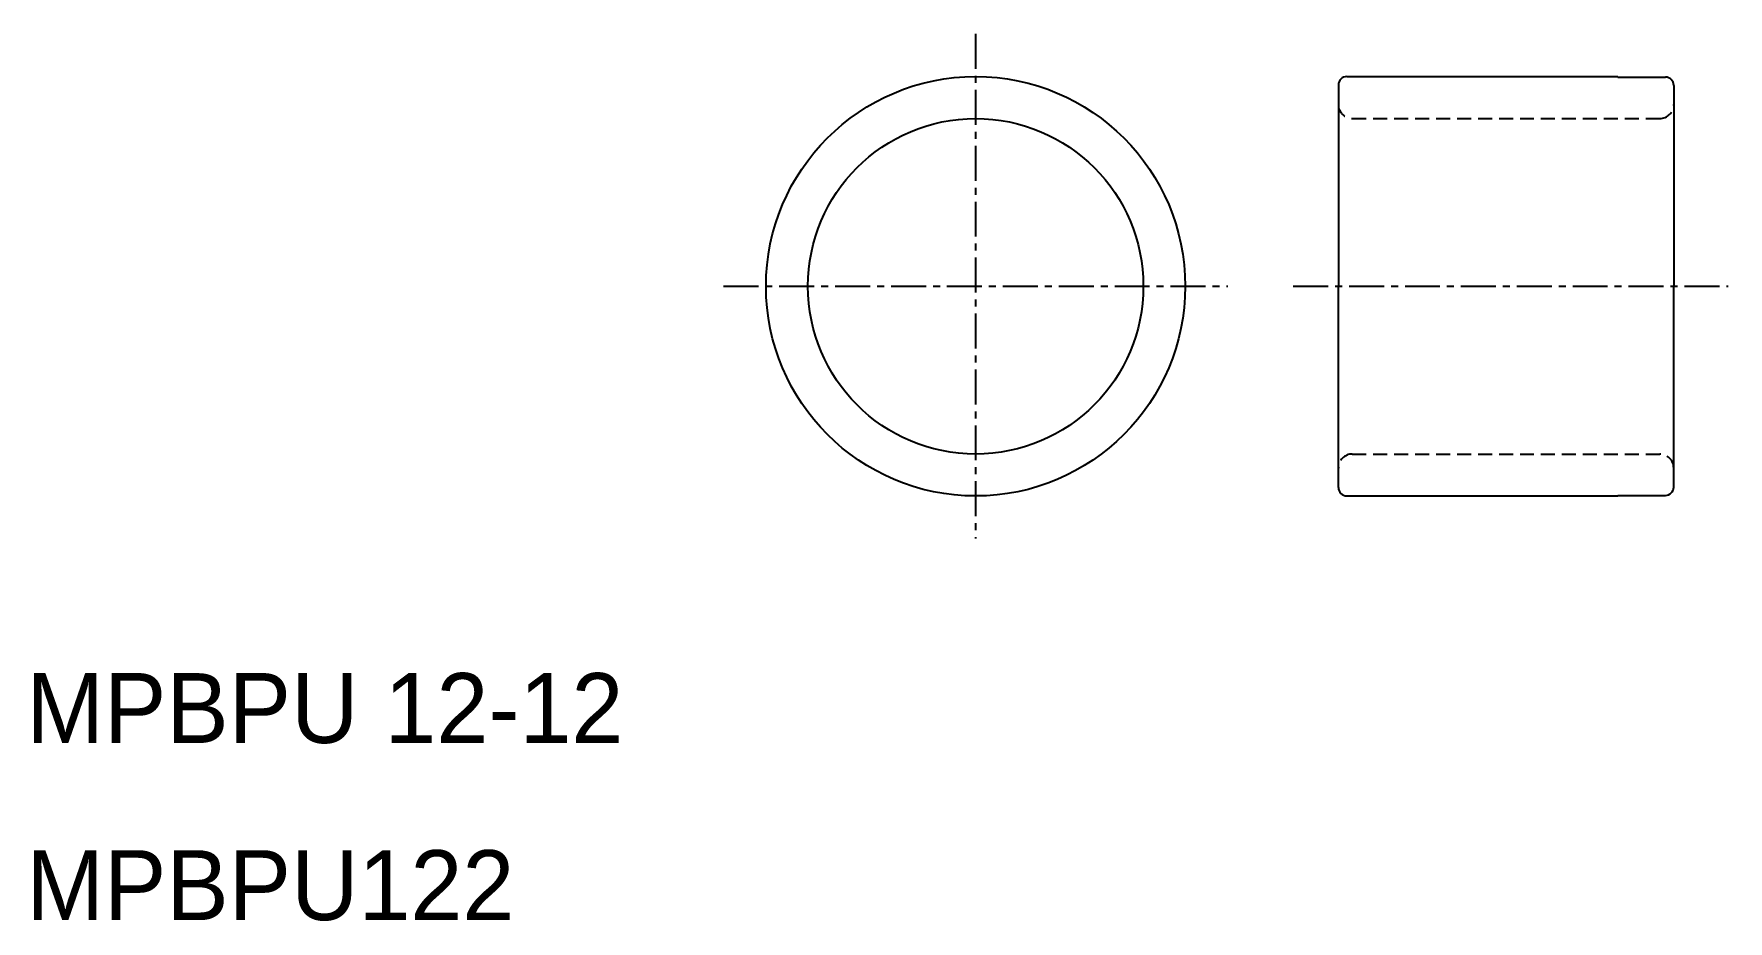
# Model space of a CAD drawing. Extents: x 49.5 to 110.1, y 46.3 to 78.
import ezdxf

# ---------------------------------------------------------------- set-up
doc = ezdxf.new("R2010")
doc.units = 0
doc.linetypes.add('CENTER', pattern=[2, 1.25, -0.25, 0.25, -0.25])
doc.linetypes.add('DASHED', pattern=[0.75, 0.5, -0.25])
doc.layers.get('0').update_dxf_attribs({"linetype": 'CONTINUOUS'})
doc.layers.add('CENTER', color=1, linetype='CENTER')

msp = doc.modelspace()

# ---------------------------------------------------------------- linework, layer by layer
at = {"color": 7, "linetype": 'CONTINUOUS'}
for p, q in [((96.474, 76.465), (106.174, 76.465)), ((106.174, 76.465), (106.174, 76.445)), ((106.174, 76.445), (107.874, 76.445)), ((96.174, 76.165), (96.174, 68.965)), ((96.174, 76.165), (96.174, 75.465)), ((108.174, 76.145), (108.174, 68.965)), ((108.174, 76.145), (108.174, 75.465)), ((96.174, 61.765), (96.174, 68.965)), ((108.174, 61.785), (108.174, 68.965)), ((96.174, 61.765), (96.174, 62.465)), ((108.174, 61.785), (108.174, 62.465)), ((96.474, 61.465), (106.174, 61.465)), ((106.174, 61.485), (107.874, 61.485)), ((106.174, 61.465), (106.174, 61.485))]:
    msp.add_line(p, q, dxfattribs=at)
at = {"color": 3, "linetype": 'DASHED'}
for p, q in [((96.674, 74.965), (107.674, 74.965)), ((96.674, 62.965), (107.674, 62.965))]:
    msp.add_line(p, q, dxfattribs=at)
at = {"color": 7, "linetype": 'CONTINUOUS'}
for radius in [7.5, 6]:
    msp.add_circle((83.195, 68.965), radius, dxfattribs=at)
for centre, start, end in [((96.474, 76.165), 90, 180), ((107.874, 76.145), 0, 90), ((96.474, 61.765), 180, 270), ((107.874, 61.785), 270, 0)]:
    msp.add_arc(centre, 0.3, start, end, dxfattribs=at)
at = {"color": 3, "linetype": 'DASHED'}
for centre, start, end in [((96.674, 75.465), 180, 270), ((107.674, 75.465), 270, 360), ((96.674, 62.465), 90, 180), ((107.674, 62.465), 0, 90)]:
    msp.add_arc(centre, 0.5, start, end, dxfattribs=at)
at = {"layer": 'CENTER', "color": 1, "linetype": 'CENTER'}
for p, q in [((83.195, 77.99), (83.195, 59.94)), ((74.17, 68.965), (92.22, 68.965)), ((94.56, 68.965), (110.12, 68.965))]:
    msp.add_line(p, q, dxfattribs=at)

# ---------------------------------------------------------------- texts
at = {"color": 7, "linetype": 'CONTINUOUS'}
for s, p in [('MPBPU 12-12', (49.223, 52.631)), ('MPBPU122', (49.223, 46.296))]:
    msp.add_text(s, height=2.5, dxfattribs=at).set_placement(p)

doc.saveas('drawing.dxf')
